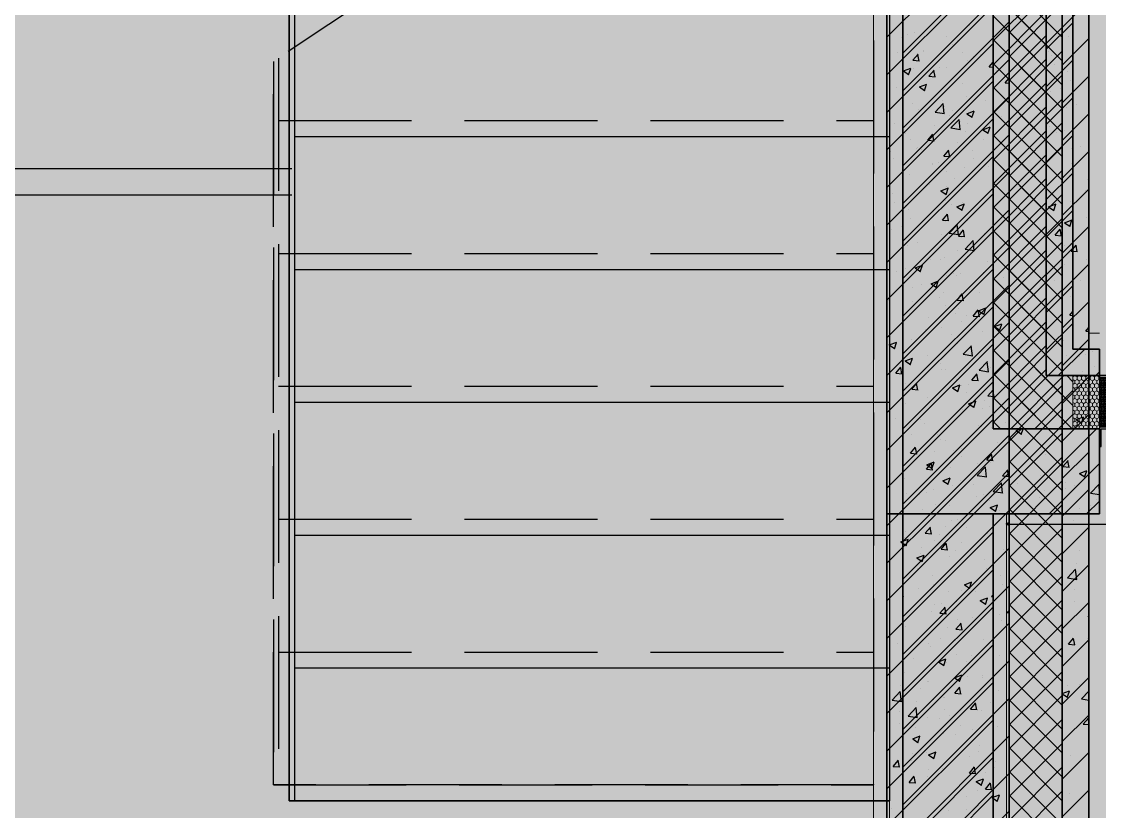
# Model space of a CAD drawing. Header units: inches. Extents: x 143994 to 247866, y 243815 to 272761.
# Drawn here: x 163197 to 165226, y 257416 to 258902 of the extents above; entities that cross this region are included whole.
import ezdxf

# ---------------------------------------------------------------- set-up
doc = ezdxf.new("R2010")
doc.units = ezdxf.units.IN
doc.header["$LTSCALE"] = 1000
doc.header["$MEASUREMENT"] = 0
doc.linetypes.add('DASH', pattern=[0.35, 0.25, -0.1])
doc.layers.get('DEFPOINTS').update_dxf_attribs({"color": 62})
for name, color, linetype in [('0-建筑1F', 127, 'Continuous'), ('0-建筑2F', 127, 'Continuous'), ('A-S-face(建筑粉刷线)', 136, 'Continuous'), ('I-finish', 8, 'Continuous'), ('PUB_HATCH', 8, 'Continuous'), ('STAIR', 142, 'Continuous')]:
    doc.layers.add(name, color=color, linetype=linetype)
for name, color, linetype, lineweight in [('A-M-Stone', 11, 'Continuous', 15), ('A-Wall', 254, 'Continuous', 35), ('MQ-HZ幕墙绘制', 6, 'Continuous', 13), ('W-保温层', 8, 'Continuous', 13)]:
    doc.layers.add(name, color=color, linetype=linetype, lineweight=lineweight)

# ---------------------------------------------------------------- blocks, each defined once
blk = doc.blocks.new('144')
at = {"layer": 'MQ-HZ幕墙绘制'}
h = blk.add_hatch(dxfattribs=at)
h.set_pattern_fill('HONEY', color=127, scale=3, angle=-270)
h.set_pattern_definition([(90, (-380789.947, 2375.5446), (-4.124445, 7.14375), [4.7625, -9.525]), (210, (-380789.947, 2375.5446), (-4.124446478, -7.143749147), [4.7625, -9.525]), (150, (-380789.947, 2375.5446), (-8.248891478, 8.53e-07), [-9.525, 4.7625])])
h.paths.add_polyline_path([(646186.9, -382050.3), (646186.9, -381950.3), (646136.9, -381950.3), (646136.9, -382050.3)])
h = blk.add_hatch(dxfattribs=at)
h.set_pattern_fill('HEX', color=127, angle=-360, style=0)
h.set_pattern_definition([(360, (-93.9555, 920.9595), (4e-16, 1.649778), [0.9525, -1.905]), (120, (-93.9555, 920.9595), (-1.4287496586, -0.824889), [0.9525, -1.905]), (60, (-93.003, 920.9595), (-1.4287496586, 0.824889), [0.9525, -1.905])])
h.paths.add_polyline_path([(646186.9, -381953.3), (646186.9, -382047.3), (646203.9, -382047.3), (646203.9, -381953.3)])
at = {"layer": 'A-M-Stone', "color": 127}
for p, q in [((646166.9, -381870.3), (646166.9, -376030.3)), ((646186.9, -381870.3), (646166.9, -381870.3))]:
    blk.add_line(p, q, dxfattribs=at)
at = {"layer": 'A-S-face(建筑粉刷线)', "color": 127}
blk.add_line((646186.9, -382230.3), (646011.9, -382230.3), dxfattribs=at)
blk.add_lwpolyline([(646206.9, -382050.3), (646206.9, -382230.3), (646186.9, -382230.3)], dxfattribs=at)
at = {"layer": 'A-Wall', "color": 127}
for p, q in [((646136.9, -381900.3), (646136.9, -376060.3)), ((646086.9, -376110.3), (646086.9, -381950.3)), ((645986.9, -382050.3), (645986.9, -376210.3)), ((645786.9, -376410.3), (645786.9, -382210.3)), ((646186.9, -381900.3), (646136.9, -381900.3)), ((646186.9, -381950.3), (646186.9, -381900.3)), ((646086.9, -381950.3), (646186.9, -381950.3)), ((646186.9, -382050.3), (645986.9, -382050.3)), ((646186.9, -382210.3), (646186.9, -382050.3)), ((645986.9, -382210.3), (645786.9, -382210.3)), ((645786.9, -382210.3), (645786.9, -387950.3)), ((645786.9, -382210.3), (646186.9, -382210.3)), ((645986.9, -387950.3), (645986.9, -382210.3))]:
    blk.add_line(p, q, dxfattribs=at)
at = {"layer": 'MQ-HZ幕墙绘制', "color": 127}
blk.add_lwpolyline([(646186.9, -382050.3), (646186.9, -381950.3), (646136.9, -381950.3), (646136.9, -382050.3)], close=True, dxfattribs=at)
at = {"layer": 'MQ-HZ幕墙绘制', "color": 127, "lineweight": -3}
blk.add_lwpolyline([(646206.9, -382050.3), (646206.9, -381950.3), (646189.9, -381950.3), (646189.9, -381950.3), (646186.9, -381950.3), (646186.9, -381953.3), (646203.9, -381953.3), (646203.9, -382047.3), (646186.9, -382047.3), (646186.9, -382083.3), (646189.9, -382083.3), (646189.9, -382050.3), (646206.9, -382050.3)], dxfattribs=at)
at = {"layer": 'PUB_HATCH', "color": 127, "linetype": 'Continuous'}
for p, q in [((645786.9, -381313.4), (645986.9, -381113.4)), ((645786.9, -381384.1), (645986.9, -381184.1)), ((645786.9, -381454.8), (645986.9, -381254.8)), ((646086.9, -381336.2), (646136.9, -381286.2)), ((645825.1, -381308.4), (645825.1, -381308.4)), ((645951.4, -381291.7), (645951.4, -381291.7)), ((645786.9, -381525.5), (645986.9, -381325.5)), ((645813.7, -381314.4), (645813.7, -381314.4)), ((645899.1, -381312.2), (645899.1, -381312.2)), ((645909.5, -381328), (645909.5, -381328)), ((645920.5, -381318.9), (645920.5, -381318.9)), ((645985.9, -381312.4), (645986.9, -381312)), ((645985.9, -381312.4), (645986.9, -381313.1)), ((645806.9, -381342.1), (645806.9, -381342.1)), ((645835.9, -381356.7), (645845.6, -381345.2)), ((645847.6, -381358.3), (645845.3, -381345.7)), ((645855.9, -381341.2), (645855.9, -381341.2)), ((645962.7, -381345.7), (645962.7, -381345.7)), ((646091, -381340.7), (646091, -381340.7)), ((646097.1, -381348.4), (646097.1, -381348.4)), ((645835.9, -381356.7), (645847.9, -381357.8)), ((645898.8, -381370.6), (645898.8, -381370.6)), ((645948.9, -381364), (645948.9, -381364)), ((645979.4, -381369.3), (645986.9, -381360.3)), ((645979.4, -381369.3), (645986.9, -381369.9)), ((646086.9, -381406.9), (646136.9, -381356.9)), ((646102, -381364.4), (646102, -381364.4)), ((645817.9, -381376.9), (645831.9, -381371.5)), ((645817.9, -381376.9), (645827.8, -381383.6)), ((645827.5, -381384.1), (645831.6, -381372)), ((645786.9, -381596.2), (645986.9, -381396.2)), ((645804.4, -381408.6), (645804.4, -381408.6)), ((645907.1, -381394.6), (645907.1, -381394.6)), ((646114.1, -381409.6), (646114.1, -381409.6)), ((645880.7, -381420.5), (645880.7, -381420.5)), ((645890.9, -381431.6), (645890.9, -381431.6)), ((646086.9, -381477.6), (646136.9, -381427.6)), ((646094.7, -381415), (646094.7, -381415)), ((645846.2, -381449.5), (645846.2, -381449.5)), ((645877.4, -381454.2), (645893, -381438)), ((645894.9, -381457.4), (645892.7, -381438.4)), ((645896.2, -381442.9), (645896.2, -381442.9)), ((645937.2, -381457.4), (645951.2, -381452.1)), ((645972, -381432.9), (645972, -381432.9)), ((645786.9, -381666.9), (645986.9, -381466.9)), ((645877.4, -381454.2), (645895.2, -381457)), ((645904.7, -381461.1), (645904.7, -381461.1)), ((645937.2, -381457.4), (645947.2, -381464.1)), ((645946.9, -381464.6), (645951, -381452.6)), ((645802, -381475.2), (645802, -381475.2)), ((645938.8, -381475.5), (645938.8, -381475.5)), ((646092.3, -381481.5), (646092.3, -381481.5)), ((646121.6, -381488.8), (646121.6, -381488.8)), ((645822.2, -381495.5), (645822.2, -381495.5)), ((645863.7, -381507.2), (645873.3, -381495.7)), ((645863.7, -381507.2), (645875.7, -381508.2)), ((645875.4, -381508.7), (645873, -381496.2)), ((645919.4, -381511.8), (645919.4, -381511.8)), ((646086.9, -381548.3), (646136.9, -381498.3)), ((646105.2, -381493.5), (646105.2, -381493.5)), ((645793.6, -381528.4), (645793.6, -381528.4)), ((645841.8, -381522.7), (645841.8, -381522.7)), ((645843.6, -381521.8), (645843.6, -381521.8)), ((645902.2, -381527.7), (645902.2, -381527.7)), ((645948.5, -381527.2), (645948.5, -381527.2)), ((645786.9, -381737.6), (645986.9, -381537.6)), ((645799.6, -381541.8), (645799.6, -381541.8)), ((645883.9, -381549.6), (645883.9, -381549.6)), ((646087.4, -381537), (646086.9, -381534.4)), ((646086.9, -381536.5), (646087.7, -381536.5)), ((646089.8, -381548.1), (646089.8, -381548.1)), ((646135.2, -381550.7), (646135.2, -381550.7)), ((645898.6, -381565.5), (645898.6, -381565.5)), ((646086.9, -381619.1), (646136.9, -381569.1)), ((646130, -381572.8), (646130, -381572.8)), ((645866.8, -381590.7), (645866.8, -381590.7)), ((645899.8, -381594.3), (645899.8, -381594.3)), ((645786.9, -381808.3), (645986.9, -381608.3)), ((645791, -381600.7), (645791, -381600.7)), ((645797.1, -381608.4), (645797.1, -381608.4)), ((645888.6, -381602.5), (645902.6, -381597.1)), ((645888.6, -381602.5), (645898.5, -381609.2)), ((645898.2, -381609.7), (645902.3, -381597.6)), ((645802, -381624.4), (645802, -381624.4)), ((645908.7, -381628.9), (645908.7, -381628.9)), ((646087.4, -381614.7), (646087.4, -381614.7)), ((646091.3, -381632.5), (646105.3, -381627.1)), ((646091.3, -381632.5), (646101.2, -381639.2)), ((646100.9, -381639.7), (646105, -381627.6)), ((646132.7, -381623), (646132.7, -381623)), ((645891.4, -381657.6), (645901.1, -381646.1)), ((645903.1, -381659.1), (645900.8, -381646.6)), ((645940.5, -381653), (645940.5, -381653)), ((646086.9, -381689.8), (646136.9, -381639.8)), ((645794.7, -381675), (645794.7, -381675)), ((645814.1, -381669.6), (645814.1, -381669.6)), ((645891.4, -381657.6), (645903.4, -381658.6)), ((645897.4, -381660.9), (645897.4, -381660.9)), ((645904, -381682.2), (645919.5, -381665.9)), ((645921.4, -381685.3), (645919.2, -381666.3)), ((646091.1, -381675), (646091.1, -381675)), ((646103.5, -381685.9), (646113.1, -381674.4)), ((646115.2, -381687.5), (646112.8, -381674.9)), ((645786.9, -381879.1), (645986.9, -381679.1)), ((645890.3, -381684.8), (645890.3, -381684.8)), ((645904, -381682.2), (645921.7, -381684.9)), ((646103.5, -381685.9), (646115.5, -381687)), ((646086.9, -381760.5), (646136.9, -381710.5)), ((646133.2, -381701.8), (646133.2, -381701.8)), ((645869.8, -381731.1), (645869.8, -381731.1)), ((645887.8, -381731.8), (645887.8, -381731.8)), ((645895, -381727.4), (645895, -381727.4)), ((645937.9, -381725.2), (645937.9, -381725.2)), ((645938.2, -381728.7), (645938.2, -381728.7)), ((645976.6, -381735.6), (645976.6, -381735.6)), ((645786.9, -381949.8), (645986.9, -381749.8)), ((645792.3, -381741.5), (645792.3, -381741.5)), ((645805.2, -381753.5), (645805.2, -381753.5)), ((645821.6, -381748.8), (645821.6, -381748.8)), ((645839.9, -381747.5), (645853.9, -381742.1)), ((645839.9, -381747.5), (645849.9, -381754.2)), ((645849.6, -381754.7), (645853.6, -381742.6)), ((646121, -381742), (646121, -381742)), ((645912, -381758), (645912, -381758)), ((646103.2, -381770.8), (646103.2, -381770.8)), ((645787.4, -381797), (645786.9, -381794.4)), ((645786.9, -381796.5), (645787.7, -381796.5)), ((645892.5, -381794), (645892.5, -381794)), ((645919.2, -381808), (645928.8, -381796.5)), ((645930.9, -381809.6), (645928.5, -381797)), ((645961, -381794.2), (645961, -381794.2)), ((646086.9, -381831.2), (646136.9, -381781.2)), ((645789.8, -381808.1), (645789.8, -381808.1)), ((645835.2, -381810.7), (645835.2, -381810.7)), ((645885.3, -381804.1), (645885.3, -381804.1)), ((645919.2, -381808), (645931.2, -381809.1)), ((645786.9, -382020.5), (645986.9, -381820.5)), ((645830, -381832.8), (645830, -381832.8)), ((645898, -381818.8), (645898, -381818.8)), ((645936.8, -381837.3), (645936.8, -381837.3)), ((645959.3, -381828), (645973.3, -381822.6)), ((645959.3, -381828), (645969.2, -381834.7)), ((645969, -381835.2), (645973, -381823.1)), ((646131.2, -381836.4), (646136.9, -381829.6)), ((646131.2, -381836.4), (646136.9, -381836.9)), ((646086.9, -381901.9), (646136.9, -381851.9)), ((645787.4, -381874.7), (645787.4, -381874.7)), ((645890.1, -381860.6), (645890.1, -381860.6)), ((645908.4, -381873), (645908.4, -381873)), ((645786.9, -382091.2), (645986.9, -381891.2)), ((645791.3, -381892.5), (645805.3, -381887.1)), ((645791.3, -381892.5), (645801.2, -381899.2)), ((645800.9, -381899.7), (645805, -381887.6)), ((645832.7, -381883), (645832.7, -381883)), ((645930.5, -381910.1), (645946, -381893.9)), ((645948, -381913.2), (645945.7, -381894.2)), ((646119.1, -381883.3), (646119.1, -381883.3)), ((645930.5, -381910.1), (645948.3, -381912.9)), ((646109.3, -381950.3), (646159.3, -381900.3)), ((646124.3, -381911.9), (646124.3, -381911.9)), ((646161.3, -381910.2), (646161.3, -381910.2)), ((646174.3, -381905.3), (646174.3, -381905.3)), ((645791.1, -381935), (645791.1, -381935)), ((645803.5, -381945.9), (645813.1, -381934.4)), ((645815.2, -381947.5), (645812.8, -381934.9)), ((645887.7, -381927.2), (645887.7, -381927.2)), ((645889.7, -381938.1), (645889.7, -381938.1)), ((645982.1, -381935.3), (645982.1, -381935.3)), ((646177.9, -381933.5), (646177.9, -381933.5)), ((645803.5, -381945.9), (645815.5, -381947)), ((645855.8, -381951.9), (645855.8, -381951.9)), ((645897.8, -381939.5), (645897.8, -381939.5)), ((645946.9, -381958.5), (645956.6, -381947)), ((645946.9, -381958.5), (645958.9, -381959.5)), ((645958.6, -381960), (645956.3, -381947.5)), ((646180, -381950.3), (646186.9, -381943.3)), ((645786.9, -382161.9), (645986.9, -381961.9)), ((645833.2, -381961.8), (645833.2, -381961.8)), ((645910.6, -381973), (645924.6, -381967.7)), ((645910.6, -381973), (645920.6, -381979.8)), ((645920.3, -381980.3), (645924.3, -381968.2)), ((645940, -381966.3), (645940, -381966.3)), ((645885.2, -381993.8), (645885.2, -381993.8)), ((645937.6, -381982), (645937.6, -381982)), ((645986.2, -381981), (645986.2, -381981)), ((645821, -382002), (645821, -382002)), ((645929.5, -382014.2), (645929.5, -382014.2)), ((645979.6, -382007.6), (645979.6, -382007.6)), ((645803.2, -382030.8), (645803.2, -382030.8)), ((645809.3, -382210.3), (645986.9, -382032.6)), ((645858, -382041.1), (645858, -382041.1)), ((645880, -382210.3), (646040, -382050.3)), ((645882.8, -382060.3), (645882.8, -382060.3)), ((645950.7, -382210.3), (646110.7, -382050.3)), ((645964.8, -382045.7), (645964.8, -382045.7)), ((645983.8, -382047.5), (645983.8, -382047.5)), ((646014, -382052), (646014, -382052)), ((646021.4, -382210.3), (646181.4, -382050.3)), ((646030, -382053.6), (646038.6, -382050.3)), ((646030, -382053.6), (646040, -382060.3)), ((646039.7, -382060.8), (646043.2, -382050.3)), ((646129, -382059.9), (646129, -382059.9)), ((646178.3, -382054.7), (646178.3, -382054.7)), ((646179.1, -382053.3), (646179.1, -382053.3)), ((645897.4, -382072), (645897.4, -382072)), ((646002.7, -382076.5), (646002.7, -382076.5)), ((645831.2, -382096.4), (645840.9, -382084.9)), ((645831.2, -382096.4), (645843.2, -382097.4)), ((645842.9, -382097.9), (645840.6, -382085.4)), ((645876.9, -382093.1), (645876.9, -382093.1)), ((645927, -382086.5), (645927, -382086.5)), ((645974.7, -382108.9), (645984.3, -382097.4)), ((645986.4, -382110.5), (645984, -382097.9)), ((646085.3, -382099.1), (646085.3, -382099.1)), ((645862, -382118.1), (645876, -382112.7)), ((645862, -382118.1), (645871.9, -382124.8)), ((645871.6, -382125.3), (645875.7, -382113.2)), ((645957, -382138), (645972.6, -382121.8)), ((645974.7, -382108.9), (645986.7, -382110)), ((645981.4, -382114.1), (645981.4, -382114.1)), ((646092.1, -382210.3), (646186.9, -382115.5)), ((646118.2, -382121.5), (646127.8, -382110)), ((646118.2, -382121.5), (646130.1, -382122.5)), ((646129.8, -382123), (646127.5, -382110.5)), ((645880.4, -382126.9), (645880.4, -382126.9)), ((645957, -382138), (645974.8, -382140.8)), ((645974.5, -382141.2), (645972.3, -382122.2)), ((646076.4, -382138.7), (646076.4, -382138.7)), ((646126.5, -382132.2), (646126.5, -382132.2)), ((646149.4, -382134.1), (646163.4, -382128.7)), ((646149.4, -382134.1), (646159.3, -382140.8)), ((646159.1, -382141.3), (646163.1, -382129.2)), ((645819.1, -382143.3), (645819.1, -382143.3)), ((645925.9, -382147.9), (645925.9, -382147.9)), ((645950.1, -382155.4), (645950.1, -382155.4)), ((646032.6, -382152.4), (646032.6, -382152.4)), ((646122.4, -382151.3), (646122.4, -382151.3)), ((646139.4, -382156.9), (646139.4, -382156.9)), ((646170.4, -382171.1), (646186, -382154.9)), ((646185.5, -382151.6), (646185.5, -382151.6)), ((646186.9, -382165.7), (646185.7, -382155.3)), ((645824.3, -382171.9), (645824.3, -382171.9)), ((645861.3, -382170.2), (645861.3, -382170.2)), ((645874.3, -382165.3), (645874.3, -382165.3)), ((645968, -382174.7), (645968, -382174.7)), ((645978.9, -382180.7), (645978.9, -382180.7)), ((646005.8, -382171.3), (646005.8, -382171.3)), ((646074.8, -382179.2), (646074.8, -382179.2)), ((646082.8, -382165.7), (646082.8, -382165.7)), ((646170.4, -382171.1), (646186.9, -382173.7)), ((645877.9, -382193.5), (645877.9, -382193.5)), ((645889.1, -382191.3), (645889.1, -382191.3)), ((645981.4, -382198.6), (645995.4, -382193.2)), ((645981.4, -382198.6), (645991.3, -382205.3)), ((645991, -382205.8), (645995.1, -382193.7)), ((646149.6, -382201.1), (646149.6, -382201.1)), ((646162.8, -382210.3), (646186.9, -382186.2)), ((646170.3, -382195.2), (646170.3, -382195.2)), ((646181.6, -382183.7), (646181.6, -382183.7)), ((645786.9, -382232.6), (645809.3, -382210.3)), ((645786.9, -382303.3), (645880, -382210.3)), ((645786.9, -382374), (645950.7, -382210.3)), ((645859, -382246.8), (645868.6, -382235.3)), ((645870.7, -382248.3), (645868.3, -382235.8)), ((645897.5, -382234.3), (645897.5, -382234.3)), ((645937, -382235.3), (645937, -382235.3)), ((645786.9, -382444.7), (645986.9, -382244.7)), ((645813.3, -382263.1), (645827.3, -382257.7)), ((645813.3, -382263.1), (645823.3, -382269.8)), ((645820.4, -382255.3), (645820.4, -382255.3)), ((645821.7, -382244.2), (645821.7, -382244.2)), ((645823, -382270.3), (645827, -382258.2)), ((645859, -382246.8), (645871, -382247.8)), ((645875.5, -382260.1), (645875.5, -382260.1)), ((645886.1, -382249.5), (645886.1, -382249.5)), ((645976.5, -382247.3), (645976.5, -382247.3)), ((645971.2, -382296.5), (645971.2, -382296.5)), ((645786.9, -382515.5), (645986.9, -382315.5)), ((645844.9, -382313.1), (645844.9, -382313.1)), ((645974.1, -382313.9), (645974.1, -382313.9)), ((645787.5, -382336), (645786.9, -382330.7)), ((645786.9, -382335.5), (645787.8, -382335.6)), ((645873.1, -382326.7), (645873.1, -382326.7)), ((645896.8, -382325.3), (645896.8, -382325.3)), ((645932.7, -382343.6), (645946.7, -382338.2)), ((645932.7, -382343.6), (645942.6, -382350.3)), ((645942.3, -382350.8), (645946.4, -382338.7)), ((645847.1, -382351.7), (645847.1, -382351.7)), ((645953.9, -382356.2), (645953.9, -382356.2)), ((645983.5, -382366), (645986.9, -382362.4)), ((645889.3, -382378.6), (645889.3, -382378.6)), ((645918.6, -382375.4), (645918.6, -382375.4)), ((645968.6, -382368.8), (645968.6, -382368.8)), ((645971.7, -382380.4), (645971.7, -382380.4)), ((645983.5, -382366), (645986.9, -382366.5)), ((645786.9, -382586.2), (645986.9, -382386.2)), ((645792.3, -382392), (645792.3, -382392)), ((645870.6, -382393.2), (645870.6, -382393.2)), ((645886.7, -382397.2), (645896.4, -382385.7)), ((645886.7, -382397.2), (645898.7, -382398.3)), ((645898.4, -382398.8), (645896.1, -382386.2)), ((645888.5, -382444.6), (645888.5, -382444.6)), ((645786.9, -382656.9), (645986.9, -382456.9)), ((645807.3, -382453.4), (645807.3, -382453.4)), ((645865.9, -382454.3), (645865.9, -382454.3)), ((645868.2, -382459.8), (645868.2, -382459.8)), ((645914.1, -382457.9), (645914.1, -382457.9)), ((645916, -382447.7), (645916, -382447.7)), ((645969.2, -382447), (645969.2, -382447)), ((645884, -382488.7), (645898, -382483.3)), ((645893.7, -382495.9), (645897.7, -382483.8)), ((645884, -382488.7), (645894, -382495.4)), ((645936.5, -382488.5), (645936.5, -382488.5)), ((645786.9, -382727.6), (645986.9, -382527.6)), ((645819.8, -382508.5), (645819.8, -382508.5)), ((645863.4, -382526.6), (645863.4, -382526.6)), ((645865.8, -382526.4), (645865.8, -382526.4)), ((645939.1, -382516.6), (645939.1, -382516.6)), ((645966.8, -382513.6), (645966.8, -382513.6)), ((645796.6, -382560.8), (645812.1, -382544.5)), ((645814.1, -382563.9), (645811.8, -382544.9)), ((645813.3, -382533.2), (645813.3, -382533.2)), ((645914.5, -382547.7), (645924.1, -382536.2)), ((645914.5, -382547.7), (645926.5, -382548.7)), ((645926.2, -382549.2), (645923.8, -382536.7)), ((645796.6, -382560.8), (645814.4, -382563.5)), ((645875.1, -382560.1), (645875.1, -382560.1)), ((645981.9, -382564.6), (645981.9, -382564.6)), ((645810.5, -382582.4), (645810.5, -382582.4)), ((645896.2, -382578.5), (645896.2, -382578.5)), ((645917.3, -382586.9), (645917.3, -382586.9)), ((645964.4, -382580.2), (645964.4, -382580.2)), ((645786.9, -382798.3), (645986.9, -382598.3)), ((645810.8, -382605.4), (645810.8, -382605.4)), ((645863.3, -382593), (645863.3, -382593)), ((645886.5, -382595.5), (645886.5, -382595.5)), ((645835.4, -382633.7), (645849.4, -382628.3)), ((645845, -382640.9), (645849.1, -382628.8)), ((645835.4, -382633.7), (645845.3, -382640.4)), ((645961.9, -382646.7), (645961.9, -382646.7)), ((645786.9, -382869), (645986.9, -382669)), ((645835.4, -382661.7), (645835.4, -382661.7)), ((645860.9, -382659.6), (645860.9, -382659.6)), ((645942.1, -382666.3), (645942.1, -382666.3)), ((645960.2, -382657.7), (645960.2, -382657.7)), ((645798.8, -382685.6), (645808.4, -382674.1)), ((645798.8, -382685.6), (645810.7, -382686.6)), ((645810.5, -382687.1), (645808.1, -382674.6)), ((645833.9, -382674.4), (645833.9, -382674.4)), ((645942.2, -382698.1), (645951.9, -382686.6)), ((645953.9, -382699.7), (645951.6, -382687.1)), ((645887.9, -382697.9), (645887.9, -382697.9)), ((645942.2, -382698.1), (645954.2, -382699.2)), ((645954.7, -382714.2), (645968.7, -382708.8)), ((645964.4, -382721.4), (645968.5, -382709.3)), ((645858.5, -382726.1), (645858.5, -382726.1)), ((645954.7, -382714.2), (645964.7, -382720.9)), ((645957.7, -382730), (645957.7, -382730)), ((645959.5, -382713.3), (645959.5, -382713.3)), ((645786.9, -382939.7), (645986.9, -382739.7)), ((645907.6, -382736.6), (645907.6, -382736.6)), ((645935.9, -382741.8), (645935.9, -382741.8)), ((645796.4, -382763.9), (645796.4, -382763.9)), ((645819.2, -382761.8), (645819.2, -382761.8)), ((645903.2, -382768.5), (645903.2, -382768.5))]:
    blk.add_line(p, q, dxfattribs=at)
at = {"layer": 'STAIR', "color": 127, "linetype": 'DASH'}
for p, q in [((645761.9, -380619.7), (645761.9, -382720.3)), ((645761.9, -380619.7), (645761.9, -382720.3)), ((645158.9, -381007.4), (644631.9, -381359)), ((644631.9, -381359), (644631.9, -382720.3)), ((644631.9, -382720.3), (644631.9, -381359)), ((644631.9, -382720.3), (644631.9, -381359)), ((644641.9, -381352.6), (644641.9, -382720.3)), ((644641.9, -381470.3), (645761.9, -381470.3)), ((644641.9, -381720.3), (645761.9, -381720.3)), ((644641.9, -381970.3), (645761.9, -381970.3)), ((644641.9, -382220.3), (645761.9, -382220.3)), ((644641.9, -382470.3), (645761.9, -382470.3)), ((644631.9, -382720.3), (645761.9, -382720.3)), ((645761.9, -382720.3), (644631.9, -382720.3)), ((645761.9, -382720.3), (644631.9, -382720.3))]:
    blk.add_line(p, q, dxfattribs=at)
at = {"layer": 'W-保温层', "color": 127}
for p, q in [((645761.9, -387950.3), (645761.9, -376410.3)), ((646011.9, -390150.3), (646011.9, -382210.3))]:
    blk.add_line(p, q, dxfattribs=at)
at = {"layer": 'W-保温层', "color": 127, "linetype": 'Continuous'}
for p, q in [((645986.9, -381320.2), (646086.9, -381220.2)), ((646086.9, -381328.1), (645986.9, -381228.1)), ((645986.9, -381365.1), (646086.9, -381265.1)), ((646086.9, -381373), (645986.9, -381273)), ((645986.9, -381410), (646086.9, -381310)), ((646086.9, -381417.9), (645986.9, -381317.9)), ((645986.9, -381454.9), (646086.9, -381354.9)), ((646086.9, -381462.8), (645986.9, -381362.8)), ((645986.9, -381499.8), (646086.9, -381399.8)), ((646086.9, -381507.7), (645986.9, -381407.7)), ((645986.9, -381544.7), (646086.9, -381444.7)), ((646086.9, -381552.6), (645986.9, -381452.6)), ((645986.9, -381589.6), (646086.9, -381489.6)), ((646086.9, -381597.5), (645986.9, -381497.5)), ((645986.9, -381634.5), (646086.9, -381534.5)), ((646086.9, -381642.4), (645986.9, -381542.4)), ((645986.9, -381679.4), (646086.9, -381579.4)), ((646086.9, -381687.3), (645986.9, -381587.3)), ((645986.9, -381724.3), (646086.9, -381624.3)), ((646086.9, -381732.2), (645986.9, -381632.2)), ((645986.9, -381769.2), (646086.9, -381669.2)), ((646086.9, -381777.1), (645986.9, -381677.1)), ((645986.9, -381814.1), (646086.9, -381714.1)), ((646086.9, -381822), (645986.9, -381722)), ((645986.9, -381859), (646086.9, -381759)), ((646086.9, -381866.9), (645986.9, -381766.9)), ((645986.9, -381903.9), (646086.9, -381803.9)), ((646086.9, -381911.8), (645986.9, -381811.8)), ((645986.9, -381948.8), (646086.9, -381848.8)), ((646136.9, -382006.7), (645986.9, -381856.7)), ((645986.9, -381993.7), (646086.9, -381893.7)), ((646135.6, -382050.3), (645986.9, -381901.6)), ((645986.9, -382038.6), (646086.9, -381938.6)), ((646090.7, -382050.3), (645986.9, -381946.5)), ((646020.2, -382050.3), (646120.2, -381950.3)), ((646136.9, -381961.8), (646125.4, -381950.3)), ((646065.1, -382050.3), (646136.9, -381978.4)), ((646045.8, -382050.3), (645986.9, -381991.4)), ((646000.9, -382050.3), (645986.9, -382036.3)), ((646110, -382050.3), (646136.9, -382023.3))]:
    blk.add_line(p, q, dxfattribs=at)
blk = doc.blocks.new('1442323')
at = {"layer": 'A-Wall', "color": 127}
for p, q in [((688186.9, -383939.3), (688186.9, -376149.3)), ((688136.9, -376199.3), (688136.9, -383989.3)), ((688036.9, -384089.3), (688036.9, -376299.3)), ((687836.9, -376499.3), (687836.9, -384249.3))]:
    blk.add_line(p, q, dxfattribs=at)
at = {"layer": 'I-finish', "color": 127}
for p, q in [((685636.9, -381619.3), (686686.9, -381619.3)), ((685636.9, -381669.3), (686686.9, -381669.3))]:
    blk.add_line(p, q, dxfattribs=at)
at = {"layer": 'PUB_HATCH', "color": 127, "linetype": 'Continuous'}
for p, q in [((687836.9, -381402.4), (688036.9, -381202.4)), ((687836.9, -381473.1), (688036.9, -381273.1)), ((688136.9, -381354.5), (688186.9, -381304.5)), ((687836.9, -381543.8), (688036.9, -381343.8)), ((687962, -381350.4), (687962, -381350.4)), ((687859.3, -381364.5), (687859.3, -381364.5)), ((688143.6, -381357.4), (688143.6, -381357.4)), ((688149.6, -381370.8), (688149.6, -381370.8)), ((688001.4, -381380.8), (688001.4, -381380.8)), ((688136.9, -381425.2), (688186.9, -381375.2)), ((687863.7, -381403.4), (687863.7, -381403.4)), ((687875.1, -381397.4), (687875.1, -381397.4)), ((687949.1, -381401.3), (687949.1, -381401.3)), ((687970.5, -381407.9), (687970.5, -381407.9)), ((688035.9, -381401.4), (688036.9, -381401)), ((688035.9, -381401.4), (688036.9, -381402.1)), ((687836.9, -381614.5), (688036.9, -381414.5)), ((687856.9, -381431.1), (687856.9, -381431.1)), ((687905.9, -381430.3), (687905.9, -381430.3)), ((687959.5, -381417), (687959.5, -381417)), ((688141, -381429.7), (688141, -381429.7)), ((687885.9, -381445.7), (687895.6, -381434.3)), ((687885.9, -381445.7), (687897.9, -381446.8)), ((687897.6, -381447.3), (687895.3, -381434.8)), ((688012.7, -381434.8), (688012.7, -381434.8)), ((688029.4, -381458.3), (688036.9, -381449.3)), ((688136.9, -381496), (688186.9, -381446)), ((688147.1, -381437.4), (688147.1, -381437.4)), ((687867.9, -381465.9), (687881.9, -381460.6)), ((687867.9, -381465.9), (687877.8, -381472.6)), ((687877.5, -381473.1), (687881.6, -381461.1)), ((687948.8, -381459.6), (687948.8, -381459.6)), ((687998.9, -381453.1), (687998.9, -381453.1)), ((688029.4, -381458.3), (688036.9, -381459)), ((688152, -381453.4), (688152, -381453.4)), ((687836.9, -381685.2), (688036.9, -381485.2)), ((687957.1, -381483.6), (687957.1, -381483.6)), ((687854.4, -381497.7), (687854.4, -381497.7)), ((687930.7, -381509.6), (687930.7, -381509.6)), ((688144.7, -381504), (688144.7, -381504)), ((688164.1, -381498.6), (688164.1, -381498.6)), ((687927.4, -381543.3), (687943, -381527)), ((687940.9, -381520.6), (687940.9, -381520.6)), ((687944.9, -381546.4), (687942.7, -381527.4)), ((687946.2, -381531.9), (687946.2, -381531.9)), ((688022, -381522), (688022, -381522)), ((688136.9, -381566.7), (688186.9, -381516.7)), ((687896.2, -381538.5), (687896.2, -381538.5)), ((687927.4, -381543.3), (687945.2, -381546)), ((687954.7, -381550.2), (687954.7, -381550.2)), ((687987.2, -381546.5), (688001.2, -381541.1)), ((687987.2, -381546.5), (687997.2, -381553.2)), ((687996.9, -381553.7), (688001, -381541.6)), ((687836.9, -381756), (688036.9, -381556)), ((687852, -381564.2), (687852, -381564.2)), ((687988.8, -381564.5), (687988.8, -381564.5)), ((688142.3, -381570.6), (688142.3, -381570.6)), ((687872.2, -381584.5), (687872.2, -381584.5)), ((687913.7, -381596.2), (687923.3, -381584.7)), ((687925.4, -381597.7), (687923, -381585.2)), ((688136.9, -381637.4), (688186.9, -381587.4)), ((688155.2, -381582.5), (688155.2, -381582.5)), ((688171.6, -381577.8), (688171.6, -381577.8)), ((687891.8, -381611.8), (687891.8, -381611.8)), ((687893.6, -381610.8), (687893.6, -381610.8)), ((687913.7, -381596.2), (687925.7, -381597.2)), ((687969.4, -381600.8), (687969.4, -381600.8)), ((687836.9, -381826.7), (688036.9, -381626.7)), ((687843.6, -381617.4), (687843.6, -381617.4)), ((687849.6, -381630.8), (687849.6, -381630.8)), ((687952.2, -381616.7), (687952.2, -381616.7)), ((687998.5, -381616.3), (687998.5, -381616.3)), ((688137.4, -381626.1), (688136.9, -381623.4)), ((688136.9, -381625.5), (688137.7, -381625.6)), ((687933.9, -381638.6), (687933.9, -381638.6)), ((687948.6, -381654.5), (687948.6, -381654.5)), ((688139.8, -381637.1), (688139.8, -381637.1)), ((688185.2, -381639.7), (688185.2, -381639.7)), ((688136.9, -381708.1), (688186.9, -381658.1)), ((688180, -381661.8), (688180, -381661.8)), ((687841, -381689.7), (687841, -381689.7)), ((687916.8, -381679.7), (687916.8, -381679.7)), ((687938.6, -381691.5), (687952.6, -381686.1)), ((687938.6, -381691.5), (687948.5, -381698.2)), ((687948.2, -381698.7), (687952.3, -381686.6)), ((687949.8, -381683.3), (687949.8, -381683.3)), ((687836.9, -381897.4), (688036.9, -381697.4)), ((687847.1, -381697.4), (687847.1, -381697.4)), ((687852, -381713.4), (687852, -381713.4)), ((688137.4, -381703.7), (688137.4, -381703.7)), ((688182.7, -381712), (688182.7, -381712)), ((687941.4, -381746.6), (687951.1, -381735.1)), ((687953.1, -381748.2), (687950.8, -381735.6)), ((687958.7, -381717.9), (687958.7, -381717.9)), ((688136.9, -381778.8), (688186.9, -381728.8)), ((688141.3, -381721.5), (688155.3, -381716.2)), ((688141.3, -381721.5), (688151.2, -381728.3)), ((688150.9, -381728.8), (688155, -381716.7)), ((687941.4, -381746.6), (687953.4, -381747.7)), ((687947.4, -381749.9), (687947.4, -381749.9)), ((687954, -381771.2), (687969.5, -381755)), ((687971.4, -381774.3), (687969.2, -381755.3)), ((687990.5, -381742), (687990.5, -381742)), ((687836.9, -381968.1), (688036.9, -381768.1)), ((687844.7, -381764), (687844.7, -381764)), ((687864.1, -381758.6), (687864.1, -381758.6)), ((687940.3, -381773.9), (687940.3, -381773.9)), ((687954, -381771.2), (687971.7, -381774)), ((688141.1, -381764), (688141.1, -381764)), ((688153.5, -381775), (688163.1, -381763.5)), ((688153.5, -381775), (688165.5, -381776)), ((688165.2, -381776.5), (688162.8, -381764)), ((688183.2, -381790.9), (688183.2, -381790.9)), ((687945, -381816.5), (687945, -381816.5)), ((687987.9, -381814.3), (687987.9, -381814.3)), ((688136.9, -381849.5), (688186.9, -381799.5)), ((687842.3, -381830.6), (687842.3, -381830.6)), ((687889.9, -381836.5), (687903.9, -381831.1)), ((687889.9, -381836.5), (687899.9, -381843.2)), ((687899.6, -381843.7), (687903.6, -381831.6)), ((687919.8, -381820.1), (687919.8, -381820.1)), ((687937.8, -381820.9), (687937.8, -381820.9)), ((687988.2, -381817.8), (687988.2, -381817.8)), ((688026.6, -381824.6), (688026.6, -381824.6)), ((688171, -381831.1), (688171, -381831.1)), ((687836.9, -382038.8), (688036.9, -381838.8)), ((687855.2, -381842.5), (687855.2, -381842.5)), ((687871.6, -381837.8), (687871.6, -381837.8)), ((687962, -381847), (687962, -381847)), ((688136.9, -381920.2), (688186.9, -381870.2)), ((688153.2, -381859.8), (688153.2, -381859.8)), ((687837.4, -381886.1), (687836.9, -381883.4)), ((687836.9, -381885.5), (687837.7, -381885.6)), ((687839.8, -381897.1), (687839.8, -381897.1)), ((687935.3, -381893.2), (687935.3, -381893.2)), ((687942.5, -381883.1), (687942.5, -381883.1)), ((687969.2, -381897.1), (687978.8, -381885.6)), ((687969.2, -381897.1), (687981.2, -381898.1)), ((687980.9, -381898.6), (687978.5, -381886.1)), ((688011, -381883.2), (688011, -381883.2)), ((687836.9, -382109.5), (688036.9, -381909.5)), ((687885.2, -381899.7), (687885.2, -381899.7)), ((687948, -381907.8), (687948, -381907.8)), ((688009.3, -381917), (688023.3, -381911.7)), ((688009.3, -381917), (688019.2, -381923.8)), ((688019, -381924.3), (688023, -381912.2)), ((688181.2, -381925.4), (688186.9, -381918.6)), ((687880, -381921.8), (687880, -381921.8)), ((687986.8, -381926.3), (687986.8, -381926.3)), ((688181.2, -381925.4), (688186.9, -381925.9)), ((687940.1, -381949.6), (687940.1, -381949.6)), ((688136.9, -381990.9), (688186.9, -381940.9)), ((687837.4, -381963.7), (687837.4, -381963.7)), ((687841.3, -381981.5), (687855.3, -381976.2)), ((687850.9, -381988.8), (687855, -381976.7)), ((687882.7, -381972), (687882.7, -381972)), ((687958.4, -381962.1), (687958.4, -381962.1)), ((688169.1, -381972.4), (688169.1, -381972.4)), ((687836.9, -382180.2), (688036.9, -381980.2)), ((687841.3, -381981.5), (687851.2, -381988.3)), ((687980.5, -381999.1), (687996, -381982.9)), ((687980.5, -381999.1), (687998.3, -382001.9)), ((687998, -382002.3), (687995.7, -381983.3)), ((687937.7, -382016.2), (687937.7, -382016.2)), ((688136.9, -382061.6), (688186.9, -382011.6)), ((688174.3, -382001), (688174.3, -382001)), ((687841.1, -382024), (687841.1, -382024)), ((687853.5, -382035), (687863.1, -382023.5)), ((687853.5, -382035), (687865.5, -382036)), ((687865.2, -382036.5), (687862.8, -382024)), ((687939.7, -382027.1), (687939.7, -382027.1)), ((687947.8, -382028.5), (687947.8, -382028.5)), ((687996.9, -382047.5), (688006.6, -382036)), ((688008.6, -382049), (688006.3, -382036.5)), ((688032.1, -382024.3), (688032.1, -382024.3)), ((687836.9, -382250.9), (688036.9, -382050.9)), ((687883.2, -382050.9), (687883.2, -382050.9)), ((687905.8, -382040.9), (687905.8, -382040.9)), ((687960.6, -382062.1), (687974.6, -382056.7)), ((687970.3, -382069.3), (687974.3, -382057.2)), ((687990, -382055.4), (687990, -382055.4)), ((687996.9, -382047.5), (688008.9, -382048.5)), ((687960.6, -382062.1), (687970.6, -382068.8)), ((687987.6, -382071), (687987.6, -382071)), ((688036.2, -382070), (688036.2, -382070)), ((688171.7, -382073.3), (688171.7, -382073.3)), ((687871, -382091.1), (687871, -382091.1)), ((687935.2, -382082.8), (687935.2, -382082.8)), ((688029.6, -382096.6), (688029.6, -382096.6)), ((688136.9, -382132.4), (688186.9, -382082.4)), ((688163.3, -382092.1), (688177.3, -382086.8)), ((688163.3, -382092.1), (688173.3, -382098.8)), ((688170.4, -382084.3), (688170.4, -382084.3)), ((688173, -382099.3), (688177, -382087.3)), ((687836.9, -382321.6), (688036.9, -382121.6)), ((687853.2, -382119.8), (687853.2, -382119.8)), ((687979.5, -382103.2), (687979.5, -382103.2)), ((687908, -382130.2), (687908, -382130.2)), ((688014.8, -382134.7), (688014.8, -382134.7)), ((688033.8, -382136.6), (688033.8, -382136.6)), ((687932.8, -382149.4), (687932.8, -382149.4)), ((687947.4, -382161), (687947.4, -382161)), ((688136.9, -382203.1), (688186.9, -382153.1)), ((688137.5, -382165), (688136.9, -382159.7)), ((687881.2, -382185.4), (687890.9, -382173.9)), ((687892.9, -382186.9), (687890.6, -382174.4)), ((687926.9, -382182.1), (687926.9, -382182.1)), ((687977, -382175.5), (687977, -382175.5)), ((688136.9, -382164.5), (688137.8, -382164.6)), ((687836.9, -382392.4), (688036.9, -382192.4)), ((687881.2, -382185.4), (687893.2, -382186.4)), ((687912, -382207.1), (687926, -382201.7)), ((687921.6, -382214.3), (687925.7, -382202.2)), ((688024.7, -382197.9), (688034.3, -382186.4)), ((688024.7, -382197.9), (688036.7, -382199)), ((688036.4, -382199.5), (688034, -382187)), ((687912, -382207.1), (687921.9, -382213.8)), ((687930.4, -382216), (687930.4, -382216)), ((688007, -382227.1), (688022.6, -382210.8)), ((688024.5, -382230.2), (688022.3, -382211.2)), ((688031.4, -382203.1), (688031.4, -382203.1)), ((688142.3, -382221), (688142.3, -382221)), ((687869.1, -382232.4), (687869.1, -382232.4)), ((687975.9, -382236.9), (687975.9, -382236.9)), ((688007, -382227.1), (688024.8, -382229.8)), ((688136.9, -382273.8), (688186.9, -382223.8)), ((687836.9, -382463.1), (688036.9, -382263.1)), ((687874.3, -382261), (687874.3, -382261)), ((687911.3, -382259.2), (687911.3, -382259.2)), ((687924.3, -382254.4), (687924.3, -382254.4)), ((688000.1, -382244.4), (688000.1, -382244.4)), ((688018, -382263.7), (688018, -382263.7)), ((687927.9, -382282.5), (687927.9, -382282.5)), ((687939.1, -382280.4), (687939.1, -382280.4)), ((688028.9, -382269.7), (688028.9, -382269.7)), ((688157.3, -382282.4), (688157.3, -382282.4)), ((688031.4, -382287.6), (688036.9, -382285.5)), ((688031.4, -382287.6), (688036.9, -382291.4)), ((688136.9, -382344.5), (688186.9, -382294.5)), ((687909, -382335.8), (687918.6, -382324.3)), ((687947.5, -382323.3), (687947.5, -382323.3)), ((687987, -382324.3), (687987, -382324.3)), ((687836.9, -382533.8), (688036.9, -382333.8)), ((687870.4, -382344.3), (687870.4, -382344.3)), ((687871.7, -382333.3), (687871.7, -382333.3)), ((687909, -382335.8), (687921, -382336.9)), ((687920.7, -382337.4), (687918.3, -382324.8)), ((687936.1, -382338.5), (687936.1, -382338.5)), ((688026.5, -382336.3), (688026.5, -382336.3)), ((688169.8, -382337.6), (688169.8, -382337.6)), ((687863.3, -382352.1), (687877.3, -382346.8)), ((687863.3, -382352.1), (687873.3, -382358.8)), ((687873, -382359.3), (687877, -382347.3)), ((687925.5, -382349.1), (687925.5, -382349.1)), ((688136.9, -382415.2), (688186.9, -382365.2)), ((688163.3, -382362.2), (688163.3, -382362.2)), ((688021.2, -382385.5), (688021.2, -382385.5)), ((688146.6, -382389.8), (688162.1, -382373.6)), ((688164.1, -382392.9), (688161.8, -382373.9)), ((687836.9, -382604.5), (688036.9, -382404.5)), ((687894.9, -382402.2), (687894.9, -382402.2)), ((688024.1, -382402.9), (688024.1, -382402.9)), ((688146.6, -382389.8), (688164.4, -382392.6)), ((687837.5, -382425), (687836.9, -382419.7)), ((687836.9, -382424.5), (687837.8, -382424.6)), ((687923.1, -382415.7), (687923.1, -382415.7)), ((687946.8, -382414.3), (687946.8, -382414.3)), ((688160.5, -382411.5), (688160.5, -382411.5)), ((687897.1, -382440.7), (687897.1, -382440.7)), ((687982.7, -382432.7), (687996.7, -382427.3)), ((687982.7, -382432.7), (687992.6, -382439.4)), ((687992.3, -382439.9), (687996.4, -382427.8)), ((688003.9, -382445.3), (688003.9, -382445.3)), ((688136.9, -382485.9), (688186.9, -382435.9)), ((688160.8, -382434.5), (688160.8, -382434.5)), ((687968.6, -382464.4), (687968.6, -382464.4)), ((688018.6, -382457.8), (688018.6, -382457.8)), ((688033.5, -382455), (688036.9, -382451.4)), ((688033.5, -382455), (688036.9, -382455.5)), ((688185.4, -382462.7), (688186.9, -382462.1)), ((688185.4, -382462.7), (688186.9, -382463.8)), ((687836.9, -382675.2), (688036.9, -382475.2)), ((687842.3, -382481), (687842.3, -382481)), ((687920.6, -382482.3), (687920.6, -382482.3)), ((687936.7, -382486.3), (687946.4, -382474.8)), ((687936.7, -382486.3), (687948.7, -382487.3)), ((687939.3, -382467.6), (687939.3, -382467.6)), ((687948.4, -382487.8), (687946.1, -382475.3)), ((688021.7, -382469.5), (688021.7, -382469.5)), ((688136.9, -382556.6), (688186.9, -382506.6)), ((688148.8, -382514.6), (688158.4, -382503.1)), ((688160.5, -382516.1), (688158.1, -382503.6)), ((688183.9, -382503.4), (688183.9, -382503.4)), ((688185.4, -382490.8), (688185.4, -382490.8)), ((688148.8, -382514.6), (688160.7, -382515.6)), ((687836.9, -382745.9), (688036.9, -382545.9)), ((687857.3, -382542.4), (687857.3, -382542.4)), ((687915.9, -382543.3), (687915.9, -382543.3)), ((687938.5, -382533.6), (687938.5, -382533.6)), ((687964.1, -382546.9), (687964.1, -382546.9)), ((687966, -382536.7), (687966, -382536.7)), ((688019.2, -382536), (688019.2, -382536)), ((687918.2, -382548.8), (687918.2, -382548.8)), ((687934, -382577.7), (687948, -382572.3)), ((687934, -382577.7), (687944, -382584.4)), ((687943.7, -382584.9), (687947.7, -382572.8)), ((687986.5, -382577.5), (687986.5, -382577.5)), ((688136.9, -382627.3), (688186.9, -382577.3)), ((687869.8, -382597.6), (687869.8, -382597.6)), ((687989.1, -382605.6), (687989.1, -382605.6)), ((688016.8, -382602.6), (688016.8, -382602.6)), ((688136.9, -382607.7), (688150.7, -382602.4)), ((688136.9, -382607.9), (688146.7, -382614.5)), ((688146.4, -382593), (688146.4, -382593)), ((688146.4, -382615), (688150.4, -382602.9)), ((688169.2, -382590.8), (688169.2, -382590.8)), ((688173.1, -382617.7), (688186.9, -382603.3)), ((687836.9, -382816.6), (688036.9, -382616.6)), ((687863.3, -382622.2), (687863.3, -382622.2)), ((687913.4, -382615.6), (687913.4, -382615.6)), ((687915.8, -382615.4), (687915.8, -382615.4)), ((687964.5, -382636.7), (687974.1, -382625.2)), ((687976.2, -382638.3), (687973.8, -382625.7)), ((688173.1, -382617.7), (688186.9, -382619.9)), ((687846.6, -382649.8), (687862.1, -382633.6)), ((687864.1, -382652.9), (687861.8, -382633.9)), ((687925.1, -382649.1), (687925.1, -382649.1)), ((687964.5, -382636.7), (687976.5, -382637.8)), ((688136.9, -382698), (688186.9, -382648)), ((687846.6, -382649.8), (687864.4, -382652.6)), ((687946.2, -382667.6), (687946.2, -382667.6)), ((688014.4, -382669.2), (688014.4, -382669.2)), ((688031.9, -382653.6), (688031.9, -382653.6)), ((688176.5, -382665), (688186.2, -382653.5)), ((688176.5, -382665), (688186.9, -382665.9)), ((688186.9, -382659.6), (688185.9, -382654)), ((687836.9, -382887.3), (688036.9, -382687.3)), ((687860.5, -382671.5), (687860.5, -382671.5)), ((687913.3, -382682), (687913.3, -382682)), ((687936.5, -382684.5), (687936.5, -382684.5)), ((687967.3, -382676), (687967.3, -382676)), ((687860.8, -382694.5), (687860.8, -382694.5)), ((687885.4, -382722.7), (687899.4, -382717.3)), ((687885.4, -382722.7), (687895.3, -382729.4)), ((687895, -382729.9), (687899.1, -382717.8)), ((688136.9, -382768.7), (688186.9, -382718.7)), ((688152.4, -382723.4), (688152.4, -382723.4)), ((687885.4, -382750.8), (687885.4, -382750.8)), ((687910.9, -382748.6), (687910.9, -382748.6)), ((688010.2, -382746.8), (688010.2, -382746.8)), ((688011.9, -382735.8), (688011.9, -382735.8)), ((687836.9, -382958), (688036.9, -382758)), ((687848.8, -382774.6), (687858.4, -382763.1)), ((687860.5, -382776.1), (687858.1, -382763.6)), ((687883.9, -382763.4), (687883.9, -382763.4)), ((687992.1, -382755.3), (687992.1, -382755.3)), ((687848.8, -382774.6), (687860.7, -382775.6)), ((687937.9, -382786.9), (687937.9, -382786.9)), ((687992.2, -382787.1), (688001.9, -382775.7)), ((687992.2, -382787.1), (688004.2, -382788.2)), ((688003.9, -382788.7), (688001.6, -382776.2)), ((688136.9, -382839.5), (688186.9, -382789.5)), ((688004.7, -382803.2), (688018.7, -382797.9)), ((688004.7, -382803.2), (688014.7, -382809.9)), ((688009.5, -382802.4), (688009.5, -382802.4)), ((688014.4, -382810.4), (688018.5, -382798.4)), ((688149.8, -382795.7), (688149.8, -382795.7)), ((688174.4, -382801.3), (688174.4, -382801.3)), ((687836.9, -383028.7), (688036.9, -382828.7)), ((687908.5, -382815.2), (687908.5, -382815.2)), ((687957.6, -382825.6), (687957.6, -382825.6)), ((688007.7, -382819), (688007.7, -382819))]:
    blk.add_line(p, q, dxfattribs=at)
at = {"layer": 'STAIR', "color": 127}
for p, q in [((686681.9, -379059.3), (686681.9, -382809.3)), ((686681.9, -382809.3), (686681.9, -379059.3)), ((686681.9, -382809.3), (686681.9, -379059.3)), ((686691.9, -379059.3), (686691.9, -382809.3)), ((687811.9, -379059.3), (687811.9, -382809.3)), ((687811.9, -379059.3), (687811.9, -382809.3)), ((686691.9, -381559.3), (687811.9, -381559.3)), ((686691.9, -381809.3), (687811.9, -381809.3)), ((686691.9, -382059.3), (687811.9, -382059.3)), ((686691.9, -382309.3), (687811.9, -382309.3)), ((686691.9, -382559.3), (687811.9, -382559.3)), ((686681.9, -382809.3), (687811.9, -382809.3)), ((687811.9, -382809.3), (686681.9, -382809.3)), ((687811.9, -382809.3), (686681.9, -382809.3))]:
    blk.add_line(p, q, dxfattribs=at)
at = {"layer": 'W-保温层', "color": 127}
blk.add_line((687811.9, -388039.3), (687811.9, -376499.3), dxfattribs=at)
at = {"layer": 'W-保温层', "color": 127, "linetype": 'Continuous'}
for p, q in [((688036.9, -381364.3), (688136.9, -381264.3)), ((688136.9, -381372.2), (688036.9, -381272.2)), ((688036.9, -381409.2), (688136.9, -381309.2)), ((688136.9, -381417.1), (688036.9, -381317.1)), ((688036.9, -381454.1), (688136.9, -381354.1)), ((688136.9, -381462), (688036.9, -381362)), ((688036.9, -381499), (688136.9, -381399)), ((688136.9, -381506.9), (688036.9, -381406.9)), ((688036.9, -381543.9), (688136.9, -381443.9)), ((688136.9, -381551.8), (688036.9, -381451.8)), ((688036.9, -381588.8), (688136.9, -381488.8)), ((688136.9, -381596.7), (688036.9, -381496.7)), ((688036.9, -381633.7), (688136.9, -381533.7)), ((688136.9, -381641.6), (688036.9, -381541.6)), ((688036.9, -381678.6), (688136.9, -381578.6)), ((688136.9, -381686.5), (688036.9, -381586.5)), ((688036.9, -381723.5), (688136.9, -381623.5)), ((688136.9, -381731.4), (688036.9, -381631.4)), ((688036.9, -381768.4), (688136.9, -381668.4)), ((688136.9, -381776.3), (688036.9, -381676.3)), ((688036.9, -381813.3), (688136.9, -381713.3)), ((688136.9, -381821.2), (688036.9, -381721.2)), ((688036.9, -381858.2), (688136.9, -381758.2)), ((688136.9, -381866.1), (688036.9, -381766.1)), ((688036.9, -381903.1), (688136.9, -381803.1)), ((688136.9, -381911), (688036.9, -381811)), ((688036.9, -381948), (688136.9, -381848)), ((688136.9, -381955.9), (688036.9, -381855.9)), ((688036.9, -381992.9), (688136.9, -381892.9)), ((688136.9, -382000.9), (688036.9, -381900.9)), ((688036.9, -382037.8), (688136.9, -381937.8)), ((688136.9, -382045.8), (688036.9, -381945.8)), ((688036.9, -382082.8), (688136.9, -381982.8)), ((688136.9, -382090.7), (688036.9, -381990.7)), ((688036.9, -382127.7), (688136.9, -382027.7)), ((688136.9, -382135.6), (688036.9, -382035.6)), ((688036.9, -382172.6), (688136.9, -382072.6)), ((688136.9, -382180.5), (688036.9, -382080.5)), ((688036.9, -382217.5), (688136.9, -382117.5)), ((688136.9, -382225.4), (688036.9, -382125.4)), ((688036.9, -382262.4), (688136.9, -382162.4)), ((688136.9, -382270.3), (688036.9, -382170.3)), ((688036.9, -382307.3), (688136.9, -382207.3)), ((688136.9, -382315.2), (688036.9, -382215.2)), ((688036.9, -382352.2), (688136.9, -382252.2)), ((688136.9, -382360.1), (688036.9, -382260.1)), ((688036.9, -382397.1), (688136.9, -382297.1)), ((688136.9, -382405), (688036.9, -382305)), ((688036.9, -382442), (688136.9, -382342)), ((688136.9, -382449.9), (688036.9, -382349.9)), ((688036.9, -382486.9), (688136.9, -382386.9)), ((688136.9, -382494.8), (688036.9, -382394.8)), ((688036.9, -382531.8), (688136.9, -382431.8)), ((688136.9, -382539.7), (688036.9, -382439.7)), ((688036.9, -382576.7), (688136.9, -382476.7)), ((688136.9, -382584.6), (688036.9, -382484.6)), ((688036.9, -382621.6), (688136.9, -382521.6)), ((688136.9, -382629.5), (688036.9, -382529.5)), ((688036.9, -382666.5), (688136.9, -382566.5)), ((688136.9, -382674.4), (688036.9, -382574.4)), ((688036.9, -382711.4), (688136.9, -382611.4)), ((688136.9, -382719.3), (688036.9, -382619.3)), ((688036.9, -382756.3), (688136.9, -382656.3)), ((688136.9, -382764.2), (688036.9, -382664.2)), ((688036.9, -382801.2), (688136.9, -382701.2)), ((688136.9, -382809.1), (688036.9, -382709.1)), ((688036.9, -382846.1), (688136.9, -382746.1)), ((688136.9, -382854), (688036.9, -382754)), ((688036.9, -382891), (688136.9, -382791)), ((688136.9, -382898.9), (688036.9, -382798.9))]:
    blk.add_line(p, q, dxfattribs=at)

msp = doc.modelspace()

# ---------------------------------------------------------------- hatches: boundary and pattern name
at = {"layer": 'DEFPOINTS'}
h = msp.add_hatch(dxfattribs=at)
h.set_pattern_fill('ANSI31', color=250)
h.set_pattern_definition([(45, (-65482.5842, -4e-05), (-1.122532015, 1.122532015), [])])
h.paths.add_polyline_path([(182383.45, 243814.78), (157803.44, 243814.78), (157803.44, 270814.78), (182383.45, 270814.78)])

# ---------------------------------------------------------------- block references
at = {"layer": '0-建筑1F'}
msp.add_blockref('144', (-480961.31, 640186.38), dxfattribs=at)
at = {"layer": '0-建筑2F'}
msp.add_blockref('1442323', (-522981.31, 640245.41), dxfattribs=at)

doc.saveas('drawing.dxf')
